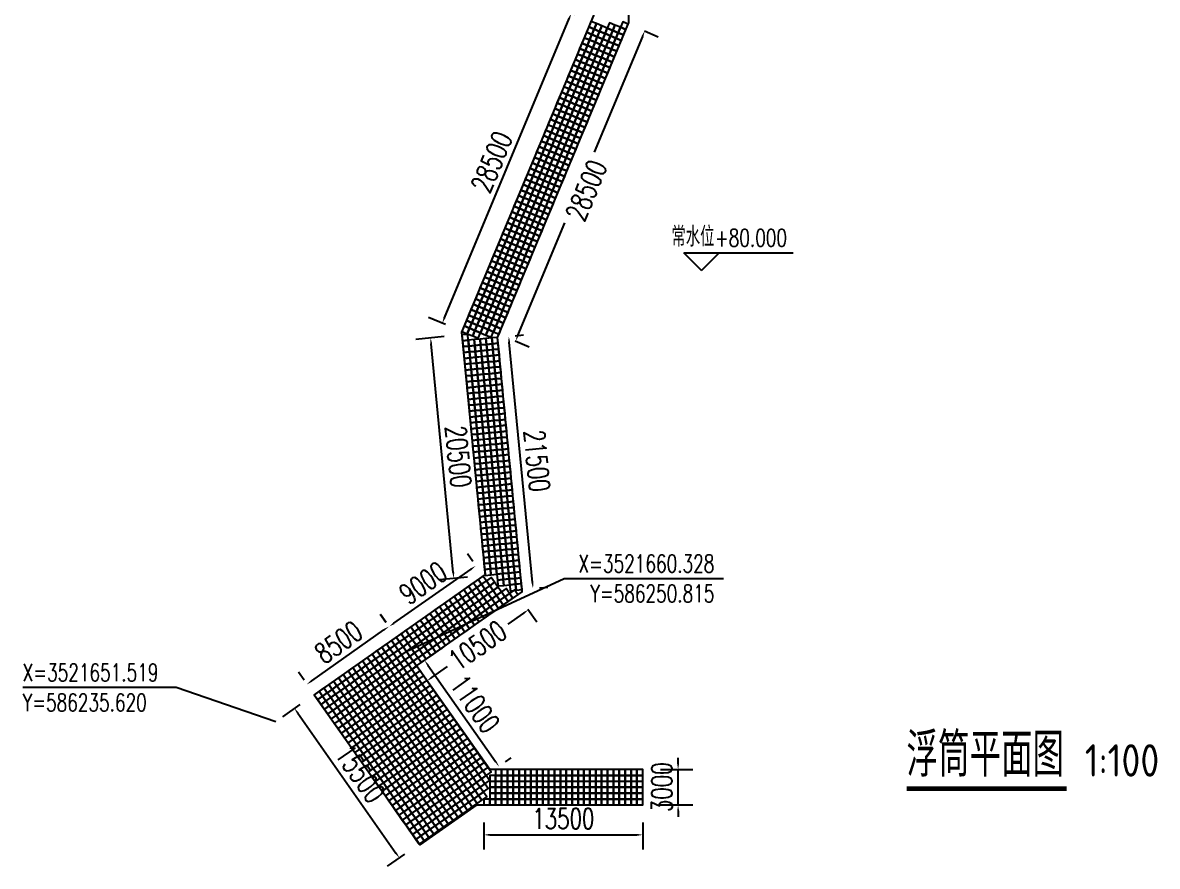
# Model space of a CAD drawing. Extents: x 833816 to 4746262, y -3629782 to -1973088.
# Drawn here: x 882854 to 979136, y -2395739 to -2324144 of the extents above; entities that cross this region are included whole.
import ezdxf

# ---------------------------------------------------------------- set-up
doc = ezdxf.new("R2010")
doc.units = 0
doc.header["$LTSCALE"] = 1000
doc.header["$MEASUREMENT"] = 0
doc.header["$PDMODE"] = 32
for name, color, linetype in [('DIM_COOR', 3, 'Continuous'), ('DIM_ELEV', 3, 'Continuous'), ('DIM_SYMB', 3, 'Continuous'), ('L-TEXT文字标注', 7, 'Continuous'), ('PUB_TEXT', 7, 'Continuous'), ('W-FLOAT_BOWL浮筒', 253, 'Continuous')]:
    doc.layers.add(name, color=color, linetype=linetype)
doc.styles.add('_TCH_DIM', font='SIMPLEX', dxfattribs={"bigfont": 'GBCBIG'})
doc.styles.get("Standard").update_dxf_attribs({"font": 'gbenor.shx', "bigfont": 'gbcbig.shx'})
doc.styles.add('STANDARD_T3', font='simplex.shx', dxfattribs={"width": 0.7, "bigfont": 'gbcbig.shx'})
doc.dimstyles.new('W&&500', dxfattribs={"dimtxt": 1750, "dimasz": 500, "dimexe": 1250, "dimexo": 1500, "dimgap": 500, "dimtad": 1, "dimdec": 0, "dimzin": 0, "dimdsep": 46, "dimtxsty": 'STANDARD_T3', "dimcen": 0.09, "dimclrd": 1, "dimclre": 1, "dimclrt": 7, "dimazin": 2, "dimtfac": 1, "dimtdec": 0, "dimtix": 1, "dimtmove": 2, "dimatfit": 3, "dimfxl": 100, "dimtolj": 1, "dimtzin": 0, "dimarcsym": 0})

# ---------------------------------------------------------------- blocks, each defined once
blk = doc.blocks.new('浮筒')
at = {"layer": 'W-FLOAT_BOWL浮筒'}
blk.add_lwpolyline([(-230, -268), (268, -230), (230, 268), (-268, 230)], close=True, dxfattribs=at)
blk = doc.blocks.new('*U65')
at = {"layer": 'W-FLOAT_BOWL浮筒', "rotation": 355.6724123112058}
blk.add_blockref('浮筒', (0, 0), dxfattribs=at)
blk = doc.blocks.new('*U64')
at = {"layer": 'W-FLOAT_BOWL浮筒', "color": 0, "linetype": 'ByBlock', "lineweight": -2, "transparency": 16777216}
for p in [(0, 0), (0, -500), (0, -1000), (0, -1500), (0, -2000), (0, -2500), (0, -3000), (0, -3500), (0, -4000), (0, -4500), (0, -5000), (0, -5500), (0, -6000), (0, -6500), (0, -7000), (0, -7500), (0, -8000), (0, -8500), (0, -9000), (0, -9500), (0, -10000), (0, -10500), (0, -11000), (0, -11500), (0, -12000), (0, -12500), (0, -13000), (0, -13500), (0, -14000), (0, -14500), (0, -15000), (0, -15500), (0, -16000), (0, -16500), (0, -17000), (0, -17500), (0, -18000), (0, -18500), (0, -19000), (0, -19500), (0, -20000), (0, -20500), (0, -21000), (0, -21500), (0, -22000), (0, -22500), (0, -23000), (0, -23500), (0, -24000), (0, -24500), (0, -25000), (0, -25500), (0, -26000), (0, -26500), (0, -27000), (0, -27500), (0, -28000)]:
    blk.add_blockref('*U65', p, dxfattribs=at)
blk = doc.blocks.new('*U49')
at = {"layer": 'W-FLOAT_BOWL浮筒', "rotation": 355.6724123112058}
blk.add_blockref('浮筒', (0, 0), dxfattribs=at)
blk = doc.blocks.new('*U48')
at = {"layer": 'W-FLOAT_BOWL浮筒', "color": 0, "linetype": 'ByBlock', "lineweight": -2, "transparency": 16777216}
for p in [(0, 0), (0, -500), (0, -1000), (0, -1500), (0, -2000), (0, -2500), (0, -3000), (0, -3500), (0, -4000), (0, -4500), (0, -5000), (0, -5500), (0, -6000), (0, -6500), (0, -7000), (0, -7500), (0, -8000), (0, -8500), (0, -9000), (0, -9500), (0, -10000), (0, -10500), (0, -11000), (0, -11500), (0, -12000), (0, -12500), (0, -13000), (0, -13500), (0, -14000), (0, -14500), (0, -15000), (0, -15500), (0, -16000), (0, -16500), (0, -17000), (0, -17500), (0, -18000), (0, -18500), (0, -19000), (0, -19500), (0, -20000), (0, -20500), (0, -21000), (0, -21500), (0, -22000), (0, -22500), (0, -23000), (0, -23500), (0, -24000), (0, -24500), (0, -25000), (0, -25500), (0, -26000), (0, -26500), (0, -27000), (0, -27500), (0, -28000)]:
    blk.add_blockref('*U49', p, dxfattribs=at)
blk = doc.blocks.new('*U51')
at = {"layer": 'W-FLOAT_BOWL浮筒', "rotation": 355.6724123112058}
blk.add_blockref('浮筒', (0, 0), dxfattribs=at)
blk = doc.blocks.new('*U50')
at = {"layer": 'W-FLOAT_BOWL浮筒', "color": 0, "linetype": 'ByBlock', "lineweight": -2, "transparency": 16777216}
for p in [(0, 0), (0, -500), (0, -1000), (0, -1500), (0, -2000), (0, -2500), (0, -3000), (0, -3500), (0, -4000), (0, -4500), (0, -5000), (0, -5500), (0, -6000), (0, -6500), (0, -7000), (0, -7500), (0, -8000), (0, -8500), (0, -9000), (0, -9500), (0, -10000), (0, -10500), (0, -11000), (0, -11500), (0, -12000), (0, -12500), (0, -13000), (0, -13500), (0, -14000), (0, -14500), (0, -15000), (0, -15500), (0, -16000), (0, -16500), (0, -17000), (0, -17500), (0, -18000), (0, -18500), (0, -19000), (0, -19500), (0, -20000), (0, -20500), (0, -21000), (0, -21500), (0, -22000), (0, -22500), (0, -23000), (0, -23500), (0, -24000), (0, -24500), (0, -25000), (0, -25500), (0, -26000), (0, -26500), (0, -27000), (0, -27500), (0, -28000)]:
    blk.add_blockref('*U51', p, dxfattribs=at)
blk = doc.blocks.new('*U95')
at = {"layer": 'W-FLOAT_BOWL浮筒', "rotation": 355.6724123112058}
blk.add_blockref('浮筒', (0, 0), dxfattribs=at)
blk = doc.blocks.new('*U94')
at = {"layer": 'W-FLOAT_BOWL浮筒', "color": 0, "linetype": 'ByBlock', "lineweight": -2, "transparency": 16777216}
for p in [(0, 0), (0, -500), (0, -1000), (0, -1500), (0, -2000), (0, -2500), (0, -3000), (0, -3500), (0, -4000), (0, -4500), (0, -5000), (0, -5500), (0, -6000), (0, -6500), (0, -7000), (0, -7500), (0, -8000), (0, -8500), (0, -9000), (0, -9500), (0, -10000), (0, -10500), (0, -11000), (0, -11500), (0, -12000), (0, -12500), (0, -13000), (0, -13500), (0, -14000), (0, -14500), (0, -15000), (0, -15500), (0, -16000), (0, -16500), (0, -17000), (0, -17500), (0, -18000), (0, -18500), (0, -19000), (0, -19500), (0, -20000), (0, -20500), (0, -21000), (0, -21500), (0, -22000), (0, -22500), (0, -23000), (0, -23500), (0, -24000), (0, -24500), (0, -25000), (0, -25500), (0, -26000), (0, -26500), (0, -27000), (0, -27500), (0, -28000)]:
    blk.add_blockref('*U95', p, dxfattribs=at)
blk = doc.blocks.new('*U91')
at = {"layer": 'W-FLOAT_BOWL浮筒', "rotation": 355.6724123112058}
blk.add_blockref('浮筒', (0, 0), dxfattribs=at)
blk = doc.blocks.new('*U90')
at = {"layer": 'W-FLOAT_BOWL浮筒', "color": 0, "linetype": 'ByBlock', "lineweight": -2, "transparency": 16777216}
for p in [(0, 0), (0, -500), (0, -1000), (0, -1500), (0, -2000), (0, -2500), (0, -3000), (0, -3500), (0, -4000), (0, -4500), (0, -5000), (0, -5500), (0, -6000), (0, -6500), (0, -7000), (0, -7500), (0, -8000), (0, -8500), (0, -9000), (0, -9500), (0, -10000), (0, -10500), (0, -11000), (0, -11500), (0, -12000), (0, -12500), (0, -13000), (0, -13500), (0, -14000), (0, -14500), (0, -15000), (0, -15500), (0, -16000), (0, -16500), (0, -17000), (0, -17500), (0, -18000), (0, -18500), (0, -19000), (0, -19500), (0, -20000), (0, -20500), (0, -21000), (0, -21500), (0, -22000), (0, -22500), (0, -23000), (0, -23500), (0, -24000), (0, -24500), (0, -25000), (0, -25500), (0, -26000), (0, -26500), (0, -27000), (0, -27500), (0, -28000)]:
    blk.add_blockref('*U91', p, dxfattribs=at)
blk = doc.blocks.new('*U93')
at = {"layer": 'W-FLOAT_BOWL浮筒', "rotation": 355.6724123112058}
blk.add_blockref('浮筒', (0, 0), dxfattribs=at)
blk = doc.blocks.new('*U92')
at = {"layer": 'W-FLOAT_BOWL浮筒', "color": 0, "linetype": 'ByBlock', "lineweight": -2, "transparency": 16777216}
for p in [(0, 0), (0, -500), (0, -1000), (0, -1500), (0, -2000), (0, -2500), (0, -3000), (0, -3500), (0, -4000), (0, -4500), (0, -5000), (0, -5500), (0, -6000), (0, -6500), (0, -7000), (0, -7500), (0, -8000), (0, -8500), (0, -9000), (0, -9500), (0, -10000), (0, -10500), (0, -11000), (0, -11500), (0, -12000), (0, -12500), (0, -13000), (0, -13500), (0, -14000), (0, -14500), (0, -15000), (0, -15500), (0, -16000), (0, -16500), (0, -17000), (0, -17500), (0, -18000), (0, -18500), (0, -19000), (0, -19500), (0, -20000), (0, -20500), (0, -21000), (0, -21500), (0, -22000), (0, -22500), (0, -23000), (0, -23500), (0, -24000), (0, -24500), (0, -25000), (0, -25500), (0, -26000), (0, -26500), (0, -27000), (0, -27500), (0, -28000)]:
    blk.add_blockref('*U93', p, dxfattribs=at)
blk = doc.blocks.new('*U97')
at = {"layer": 'W-FLOAT_BOWL浮筒', "rotation": 355.6724123112058}
blk.add_blockref('浮筒', (0, 0), dxfattribs=at)
blk = doc.blocks.new('*U96')
at = {"layer": 'W-FLOAT_BOWL浮筒', "color": 0, "linetype": 'ByBlock', "lineweight": -2, "transparency": 16777216}
for p in [(0, 0), (0, -500), (0, -1000), (0, -1500), (0, -2000), (0, -2500), (0, -3000), (0, -3500), (0, -4000), (0, -4500), (0, -5000), (0, -5500), (0, -6000), (0, -6500), (0, -7000), (0, -7500), (0, -8000), (0, -8500), (0, -9000), (0, -9500), (0, -10000), (0, -10500), (0, -11000), (0, -11500), (0, -12000), (0, -12500), (0, -13000), (0, -13500), (0, -14000), (0, -14500), (0, -15000), (0, -15500), (0, -16000), (0, -16500), (0, -17000), (0, -17500), (0, -18000), (0, -18500), (0, -19000), (0, -19500), (0, -20000), (0, -20500), (0, -21000)]:
    blk.add_blockref('*U97', p, dxfattribs=at)
blk = doc.blocks.new('*U99')
at = {"layer": 'W-FLOAT_BOWL浮筒', "rotation": 355.6724123112058}
blk.add_blockref('浮筒', (0, 0), dxfattribs=at)
blk = doc.blocks.new('*U98')
at = {"layer": 'W-FLOAT_BOWL浮筒', "color": 0, "linetype": 'ByBlock', "lineweight": -2, "transparency": 16777216}
for p in [(0, 0), (0, -500), (0, -1000), (0, -1500), (0, -2000), (0, -2500), (0, -3000), (0, -3500), (0, -4000), (0, -4500), (0, -5000), (0, -5500), (0, -6000), (0, -6500), (0, -7000), (0, -7500), (0, -8000), (0, -8500), (0, -9000), (0, -9500), (0, -10000), (0, -10500), (0, -11000), (0, -11500), (0, -12000), (0, -12500), (0, -13000), (0, -13500), (0, -14000), (0, -14500), (0, -15000), (0, -15500), (0, -16000), (0, -16500), (0, -17000), (0, -17500), (0, -18000), (0, -18500), (0, -19000), (0, -19500), (0, -20000), (0, -20500), (0, -21000)]:
    blk.add_blockref('*U99', p, dxfattribs=at)
blk = doc.blocks.new('*U109')
at = {"layer": 'W-FLOAT_BOWL浮筒', "rotation": 355.6724123112058}
blk.add_blockref('浮筒', (0, 0), dxfattribs=at)
blk = doc.blocks.new('*U100')
at = {"layer": 'W-FLOAT_BOWL浮筒', "color": 0, "linetype": 'ByBlock', "lineweight": -2, "transparency": 16777216}
for p in [(0, 0), (0, -500), (0, -1000), (0, -1500), (0, -2000), (0, -2500), (0, -3000), (0, -3500), (0, -4000), (0, -4500), (0, -5000), (0, -5500), (0, -6000), (0, -6500), (0, -7000), (0, -7500), (0, -8000), (0, -8500), (0, -9000), (0, -9500), (0, -10000), (0, -10500), (0, -11000), (0, -11500), (0, -12000), (0, -12500), (0, -13000), (0, -13500), (0, -14000), (0, -14500), (0, -15000), (0, -15500), (0, -16000), (0, -16500), (0, -17000), (0, -17500), (0, -18000), (0, -18500), (0, -19000), (0, -19500), (0, -20000), (0, -20500)]:
    blk.add_blockref('*U109', p, dxfattribs=at)
blk = doc.blocks.new('*U111')
at = {"layer": 'W-FLOAT_BOWL浮筒', "rotation": 355.6724123112058}
blk.add_blockref('浮筒', (0, 0), dxfattribs=at)
blk = doc.blocks.new('*U110')
at = {"layer": 'W-FLOAT_BOWL浮筒', "color": 0, "linetype": 'ByBlock', "lineweight": -2, "transparency": 16777216}
for p in [(0, 0), (0, -500), (0, -1000), (0, -1500), (0, -2000), (0, -2500), (0, -3000), (0, -3500), (0, -4000), (0, -4500), (0, -5000), (0, -5500), (0, -6000), (0, -6500), (0, -7000), (0, -7500), (0, -8000), (0, -8500), (0, -9000), (0, -9500), (0, -10000), (0, -10500), (0, -11000), (0, -11500), (0, -12000), (0, -12500), (0, -13000), (0, -13500), (0, -14000), (0, -14500), (0, -15000), (0, -15500), (0, -16000), (0, -16500), (0, -17000), (0, -17500), (0, -18000), (0, -18500), (0, -19000), (0, -19500), (0, -20000), (0, -20500)]:
    blk.add_blockref('*U111', p, dxfattribs=at)
blk = doc.blocks.new('*U113')
at = {"layer": 'W-FLOAT_BOWL浮筒', "rotation": 355.6724123112058}
blk.add_blockref('浮筒', (0, 0), dxfattribs=at)
blk = doc.blocks.new('*U112')
at = {"layer": 'W-FLOAT_BOWL浮筒', "color": 0, "linetype": 'ByBlock', "lineweight": -2, "transparency": 16777216}
for p in [(0, 0), (0, -500), (0, -1000), (0, -1500), (0, -2000), (0, -2500), (0, -3000), (0, -3500), (0, -4000), (0, -4500), (0, -5000), (0, -5500), (0, -6000), (0, -6500), (0, -7000), (0, -7500), (0, -8000), (0, -8500), (0, -9000), (0, -9500), (0, -10000), (0, -10500), (0, -11000), (0, -11500), (0, -12000), (0, -12500), (0, -13000), (0, -13500), (0, -14000), (0, -14500), (0, -15000), (0, -15500), (0, -16000), (0, -16500), (0, -17000), (0, -17500), (0, -18000), (0, -18500), (0, -19000), (0, -19500)]:
    blk.add_blockref('*U113', p, dxfattribs=at)
blk = doc.blocks.new('*U86')
at = {"layer": 'W-FLOAT_BOWL浮筒', "rotation": 355.6724123112058}
blk.add_blockref('浮筒', (0, 0), dxfattribs=at)
blk = doc.blocks.new('*U85')
at = {"layer": 'W-FLOAT_BOWL浮筒', "color": 0, "linetype": 'ByBlock', "lineweight": -2, "transparency": 16777216}
for p in [(0, 0), (0, -500), (0, -1000), (0, -1500), (0, -2000), (0, -2500), (0, -3000), (0, -3500), (0, -4000), (0, -4500), (0, -5000), (0, -5500), (0, -6000), (0, -6500), (0, -7000), (0, -7500), (0, -8000), (0, -8500), (0, -9000), (0, -9500), (0, -10000), (0, -10500), (0, -11000), (0, -11500), (0, -12000), (0, -12500), (0, -13000), (0, -13500), (0, -14000), (0, -14500), (0, -15000), (0, -15500), (0, -16000), (0, -16500), (0, -17000), (0, -17500), (0, -18000), (0, -18500), (0, -19000), (0, -19500), (0, -20000)]:
    blk.add_blockref('*U86', p, dxfattribs=at)
blk = doc.blocks.new('*U88')
at = {"layer": 'W-FLOAT_BOWL浮筒', "rotation": 355.6724123112058}
blk.add_blockref('浮筒', (0, 0), dxfattribs=at)
blk = doc.blocks.new('*U87')
at = {"layer": 'W-FLOAT_BOWL浮筒', "color": 0, "linetype": 'ByBlock', "lineweight": -2, "transparency": 16777216}
for p in [(0, 0), (500, 0), (1000, 0), (1500, 0), (2000, 0), (2500, 0), (3000, 0), (3500, 0), (4000, 0), (4500, 0), (5000, 0), (5500, 0), (6000, 0), (6500, 0), (7000, 0), (7500, 0), (8000, 0), (8500, 0), (9000, 0), (9500, 0), (10000, 0), (10500, 0), (11000, 0), (11500, 0), (12000, 0), (12500, 0), (13000, 0), (13500, 0), (14000, 0), (14500, 0), (15000, 0), (15500, 0), (16000, 0), (16500, 0), (17000, 0)]:
    blk.add_blockref('*U88', p, dxfattribs=at)
blk = doc.blocks.new('*U120')
at = {"layer": 'W-FLOAT_BOWL浮筒', "rotation": 355.6724123112058}
blk.add_blockref('浮筒', (0, 0), dxfattribs=at)
blk = doc.blocks.new('*U89')
at = {"layer": 'W-FLOAT_BOWL浮筒', "color": 0, "linetype": 'ByBlock', "lineweight": -2, "transparency": 16777216}
for p in [(0, 0), (500, 0), (1000, 0), (1500, 0), (2000, 0), (2500, 0), (3000, 0), (3500, 0), (4000, 0), (4500, 0), (5000, 0), (5500, 0), (6000, 0), (6500, 0), (7000, 0), (7500, 0), (8000, 0), (8500, 0), (9000, 0), (9500, 0), (10000, 0), (10500, 0), (11000, 0), (11500, 0), (12000, 0), (12500, 0), (13000, 0), (13500, 0), (14000, 0), (14500, 0), (15000, 0), (15500, 0), (16000, 0), (16500, 0), (17000, 0), (17500, 0)]:
    blk.add_blockref('*U120', p, dxfattribs=at)
blk = doc.blocks.new('*U122')
at = {"layer": 'W-FLOAT_BOWL浮筒', "rotation": 355.6724123112058}
blk.add_blockref('浮筒', (0, 0), dxfattribs=at)
blk = doc.blocks.new('*U121')
at = {"layer": 'W-FLOAT_BOWL浮筒', "color": 0, "linetype": 'ByBlock', "lineweight": -2, "transparency": 16777216}
for p in [(0, 0), (500, 0), (1000, 0), (1500, 0), (2000, 0), (2500, 0), (3000, 0), (3500, 0), (4000, 0), (4500, 0), (5000, 0), (5500, 0), (6000, 0), (6500, 0), (7000, 0), (7500, 0), (8000, 0), (8500, 0), (9000, 0), (9500, 0), (10000, 0), (10500, 0), (11000, 0), (11500, 0), (12000, 0), (12500, 0), (13000, 0), (13500, 0), (14000, 0), (14500, 0), (15000, 0), (15500, 0), (16000, 0), (16500, 0), (17000, 0), (17500, 0)]:
    blk.add_blockref('*U122', p, dxfattribs=at)
blk = doc.blocks.new('*U124')
at = {"layer": 'W-FLOAT_BOWL浮筒', "rotation": 355.6724123112058}
blk.add_blockref('浮筒', (0, 0), dxfattribs=at)
blk = doc.blocks.new('*U123')
at = {"layer": 'W-FLOAT_BOWL浮筒', "color": 0, "linetype": 'ByBlock', "lineweight": -2, "transparency": 16777216}
for p in [(0, 0), (500, 0), (1000, 0), (1500, 0), (2000, 0), (2500, 0), (3000, 0), (3500, 0), (4000, 0), (4500, 0), (5000, 0), (5500, 0), (6000, 0), (6500, 0), (7000, 0), (7500, 0), (8000, 0), (8500, 0), (9000, 0), (9500, 0), (10000, 0), (10500, 0), (11000, 0), (11500, 0), (12000, 0), (12500, 0), (13000, 0), (13500, 0), (14000, 0), (14500, 0), (15000, 0), (15500, 0), (16000, 0), (16500, 0), (17000, 0), (17500, 0)]:
    blk.add_blockref('*U124', p, dxfattribs=at)
blk = doc.blocks.new('*U115')
at = {"layer": 'W-FLOAT_BOWL浮筒', "rotation": 355.6724123112058}
blk.add_blockref('浮筒', (0, 0), dxfattribs=at)
blk = doc.blocks.new('*U114')
at = {"layer": 'W-FLOAT_BOWL浮筒', "color": 0, "linetype": 'ByBlock', "lineweight": -2, "transparency": 16777216}
for p in [(0, 0), (500, 0), (1000, 0), (1500, 0), (2000, 0), (2500, 0), (3000, 0), (3500, 0), (4000, 0), (4500, 0), (5000, 0), (5500, 0), (6000, 0), (6500, 0), (7000, 0), (7500, 0), (8000, 0), (8500, 0), (9000, 0), (9500, 0), (10000, 0), (10500, 0), (11000, 0), (11500, 0), (12000, 0), (12500, 0), (13000, 0), (13500, 0), (14000, 0), (14500, 0), (15000, 0), (15500, 0), (16000, 0), (16500, 0), (17000, 0), (17500, 0), (18000, 0)]:
    blk.add_blockref('*U115', p, dxfattribs=at)
blk = doc.blocks.new('*U117')
at = {"layer": 'W-FLOAT_BOWL浮筒', "rotation": 355.6724123112058}
blk.add_blockref('浮筒', (0, 0), dxfattribs=at)
blk = doc.blocks.new('*U116')
at = {"layer": 'W-FLOAT_BOWL浮筒', "color": 0, "linetype": 'ByBlock', "lineweight": -2, "transparency": 16777216}
for p in [(0, 0), (500, 0), (1000, 0), (1500, 0), (2000, 0), (2500, 0), (3000, 0), (3500, 0), (4000, 0), (4500, 0), (5000, 0), (5500, 0), (6000, 0), (6500, 0), (7000, 0), (7500, 0), (8000, 0), (8500, 0), (9000, 0), (9500, 0), (10000, 0), (10500, 0), (11000, 0), (11500, 0), (12000, 0), (12500, 0), (13000, 0), (13500, 0), (14000, 0), (14500, 0), (15000, 0), (15500, 0), (16000, 0), (16500, 0), (17000, 0), (17500, 0), (18000, 0), (18500, 0)]:
    blk.add_blockref('*U117', p, dxfattribs=at)
blk = doc.blocks.new('*U119')
at = {"layer": 'W-FLOAT_BOWL浮筒', "rotation": 355.6724123112058}
blk.add_blockref('浮筒', (0, 0), dxfattribs=at)
blk = doc.blocks.new('*U118')
at = {"layer": 'W-FLOAT_BOWL浮筒', "color": 0, "linetype": 'ByBlock', "lineweight": -2, "transparency": 16777216}
for p in [(0, 0), (500, 0), (1000, 0), (1500, 0), (2000, 0), (2500, 0), (3000, 0), (3500, 0), (4000, 0), (4500, 0), (5000, 0), (5500, 0), (6000, 0), (6500, 0), (7000, 0), (7500, 0), (8000, 0), (0, -500), (0, -1000), (500, -500), (500, -1000), (1000, -500), (1000, -1000), (1500, -500), (1500, -1000), (2000, -500), (2000, -1000), (2500, -500), (2500, -1000), (3000, -500), (3000, -1000), (3500, -500), (3500, -1000), (4000, -500), (4000, -1000), (4500, -500), (4500, -1000), (5000, -500), (5000, -1000), (5500, -500), (5500, -1000), (6000, -500), (6000, -1000), (6500, -500), (6500, -1000), (7000, -500), (7000, -1000), (7500, -500), (7500, -1000), (8000, -500), (8000, -1000), (0, -1500), (0, -2000), (500, -1500), (500, -2000), (1000, -1500), (1000, -2000), (1500, -1500), (1500, -2000), (2000, -1500), (2000, -2000), (2500, -1500), (2500, -2000), (3000, -1500), (3000, -2000), (3500, -1500), (3500, -2000), (4000, -1500), (4000, -2000), (4500, -1500), (4500, -2000), (5000, -1500), (5000, -2000), (5500, -1500), (5500, -2000), (6000, -1500), (6000, -2000), (6500, -1500), (6500, -2000), (7000, -1500), (7000, -2000), (7500, -1500), (7500, -2000), (8000, -1500), (8000, -2000), (0, -2500), (0, -3000), (500, -2500), (500, -3000), (1000, -2500), (1000, -3000), (1500, -2500), (1500, -3000), (2000, -2500), (2000, -3000), (2500, -2500), (2500, -3000), (3000, -2500), (3000, -3000), (3500, -2500), (3500, -3000), (4000, -2500), (4000, -3000), (4500, -2500), (4500, -3000), (5000, -2500), (5000, -3000), (5500, -2500), (5500, -3000), (6000, -2500), (6000, -3000), (6500, -2500), (6500, -3000), (7000, -2500), (7000, -3000), (7500, -2500), (7500, -3000), (8000, -2500), (8000, -3000), (0, -3500), (0, -4000), (500, -3500), (500, -4000), (1000, -3500), (1000, -4000), (1500, -3500), (1500, -4000), (2000, -3500), (2000, -4000), (2500, -3500), (2500, -4000), (3000, -3500), (3000, -4000), (3500, -3500), (3500, -4000), (4000, -3500), (4000, -4000), (4500, -3500), (4500, -4000), (5000, -3500), (5000, -4000), (5500, -3500), (5500, -4000), (6000, -3500), (6000, -4000), (6500, -3500), (6500, -4000), (7000, -3500), (7000, -4000), (7500, -3500), (7500, -4000), (8000, -3500), (8000, -4000), (0, -4500), (0, -5000), (500, -4500), (500, -5000), (1000, -4500), (1000, -5000), (1500, -4500), (1500, -5000), (2000, -4500), (2000, -5000), (2500, -4500), (2500, -5000), (3000, -4500), (3000, -5000), (3500, -4500), (3500, -5000), (4000, -4500), (4000, -5000), (4500, -4500), (4500, -5000), (5000, -4500), (5000, -5000), (5500, -4500), (5500, -5000), (6000, -4500), (6000, -5000), (6500, -4500), (6500, -5000), (7000, -4500), (7000, -5000), (7500, -4500), (7500, -5000), (8000, -4500), (8000, -5000), (0, -5500), (0, -6000), (500, -5500), (500, -6000), (1000, -5500), (1000, -6000), (1500, -5500), (1500, -6000), (2000, -5500), (2000, -6000), (2500, -5500), (2500, -6000), (3000, -5500), (3000, -6000), (3500, -5500), (3500, -6000), (4000, -5500), (4000, -6000), (4500, -5500), (4500, -6000), (5000, -5500), (5000, -6000), (5500, -5500), (5500, -6000), (6000, -5500), (6000, -6000), (6500, -5500), (6500, -6000), (7000, -5500), (7000, -6000), (7500, -5500), (7500, -6000), (8000, -5500), (8000, -6000), (0, -6500), (0, -7000), (500, -6500), (500, -7000), (1000, -6500), (1000, -7000), (1500, -6500), (1500, -7000), (2000, -6500), (2000, -7000), (2500, -6500), (2500, -7000), (3000, -6500), (3000, -7000), (3500, -6500), (3500, -7000), (4000, -6500), (4000, -7000), (4500, -6500), (4500, -7000), (5000, -6500), (5000, -7000), (5500, -6500), (5500, -7000), (6000, -6500), (6000, -7000), (6500, -6500), (6500, -7000), (7000, -6500), (7000, -7000), (7500, -6500), (7500, -7000), (8000, -6500), (8000, -7000), (0, -7500), (500, -7500), (1000, -7500), (1500, -7500), (2000, -7500), (2500, -7500), (3000, -7500), (3500, -7500), (4000, -7500), (4500, -7500), (5000, -7500), (5500, -7500), (6000, -7500), (6500, -7500), (7000, -7500), (7500, -7500), (8000, -7500), (0, -8000), (0, -8500), (500, -8000), (500, -8500), (1000, -8000), (1000, -8500), (1500, -8000), (1500, -8500), (2000, -8000), (2000, -8500), (2500, -8000), (2500, -8500), (3000, -8000), (3000, -8500), (3500, -8000), (3500, -8500), (4000, -8000), (4000, -8500), (4500, -8000), (4500, -8500), (5000, -8000), (5000, -8500), (5500, -8000), (5500, -8500), (6000, -8000), (6000, -8500), (6500, -8000), (6500, -8500), (7000, -8000), (7000, -8500), (7500, -8000), (7500, -8500), (8000, -8000), (8000, -8500), (0, -9000), (0, -9500), (500, -9000), (500, -9500), (1000, -9000), (1000, -9500), (1500, -9000), (1500, -9500), (2000, -9000), (2000, -9500), (2500, -9000), (2500, -9500), (3000, -9000), (3000, -9500), (3500, -9000), (3500, -9500), (4000, -9000), (4000, -9500), (4500, -9000), (4500, -9500), (5000, -9000), (5000, -9500), (5500, -9000), (5500, -9500), (6000, -9000), (6000, -9500), (6500, -9000), (6500, -9500), (7000, -9000), (7000, -9500), (7500, -9000), (7500, -9500), (8000, -9000), (8000, -9500)]:
    blk.add_blockref('*U119', p, dxfattribs=at)
blk = doc.blocks.new('*U140')
at = {"layer": 'W-FLOAT_BOWL浮筒', "rotation": 355.6724123112058}
blk.add_blockref('浮筒', (0, 0), dxfattribs=at)
blk = doc.blocks.new('*U139')
at = {"layer": 'W-FLOAT_BOWL浮筒', "color": 0, "linetype": 'ByBlock', "lineweight": -2, "transparency": 16777216}
for p in [(-12000, 0), (-11500, 0), (-11000, 0), (-10500, 0), (-10000, 0), (-9500, 0), (-9000, 0), (-8500, 0), (-8000, 0), (-7500, 0), (-7000, 0), (-6500, 0), (-6000, 0), (-5500, 0), (-5000, 0), (-4500, 0), (-4000, 0), (-3500, 0), (-3000, 0), (-2500, 0), (-2000, 0), (-1500, 0), (-1000, 0), (-500, 0), (0, 0)]:
    blk.add_blockref('*U140', p, dxfattribs=at)
blk = doc.blocks.new('*U126')
at = {"layer": 'W-FLOAT_BOWL浮筒', "rotation": 355.6724123112058}
blk.add_blockref('浮筒', (0, 0), dxfattribs=at)
blk = doc.blocks.new('*U125')
at = {"layer": 'W-FLOAT_BOWL浮筒', "color": 0, "linetype": 'ByBlock', "lineweight": -2, "transparency": 16777216}
for p in [(-12500, 0), (-12000, 0), (-11500, 0), (-11000, 0), (-10500, 0), (-10000, 0), (-9500, 0), (-9000, 0), (-8500, 0), (-8000, 0), (-7500, 0), (-7000, 0), (-6500, 0), (-6000, 0), (-5500, 0), (-5000, 0), (-4500, 0), (-4000, 0), (-3500, 0), (-3000, 0), (-2500, 0), (-2000, 0), (-1500, 0), (-1000, 0), (-500, 0), (0, 0)]:
    blk.add_blockref('*U126', p, dxfattribs=at)
blk = doc.blocks.new('*U128')
at = {"layer": 'W-FLOAT_BOWL浮筒', "rotation": 355.6724123112058}
blk.add_blockref('浮筒', (0, 0), dxfattribs=at)
blk = doc.blocks.new('*U127')
at = {"layer": 'W-FLOAT_BOWL浮筒', "color": 0, "linetype": 'ByBlock', "lineweight": -2, "transparency": 16777216}
for p in [(-12500, 0), (-12000, 0), (-11500, 0), (-11000, 0), (-10500, 0), (-10000, 0), (-9500, 0), (-9000, 0), (-8500, 0), (-8000, 0), (-7500, 0), (-7000, 0), (-6500, 0), (-6000, 0), (-5500, 0), (-5000, 0), (-4500, 0), (-4000, 0), (-3500, 0), (-3000, 0), (-2500, 0), (-2000, 0), (-1500, 0), (-1000, 0), (-500, 0), (0, 0)]:
    blk.add_blockref('*U128', p, dxfattribs=at)
blk = doc.blocks.new('*U130')
at = {"layer": 'W-FLOAT_BOWL浮筒', "rotation": 355.6724123112058}
blk.add_blockref('浮筒', (0, 0), dxfattribs=at)
blk = doc.blocks.new('*U129')
at = {"layer": 'W-FLOAT_BOWL浮筒', "color": 0, "linetype": 'ByBlock', "lineweight": -2, "transparency": 16777216}
for p in [(-12500, 0), (-12000, 0), (-11500, 0), (-11000, 0), (-10500, 0), (-10000, 0), (-9500, 0), (-9000, 0), (-8500, 0), (-8000, 0), (-7500, 0), (-7000, 0), (-6500, 0), (-6000, 0), (-5500, 0), (-5000, 0), (-4500, 0), (-4000, 0), (-3500, 0), (-3000, 0), (-2500, 0), (-2000, 0), (-1500, 0), (-1000, 0), (-500, 0), (0, 0)]:
    blk.add_blockref('*U130', p, dxfattribs=at)
blk = doc.blocks.new('*U132')
at = {"layer": 'W-FLOAT_BOWL浮筒', "rotation": 355.6724123112058}
blk.add_blockref('浮筒', (0, 0), dxfattribs=at)
blk = doc.blocks.new('*U131')
at = {"layer": 'W-FLOAT_BOWL浮筒', "color": 0, "linetype": 'ByBlock', "lineweight": -2, "transparency": 16777216}
for p in [(-12500, 0), (-12000, 0), (-11500, 0), (-11000, 0), (-10500, 0), (-10000, 0), (-9500, 0), (-9000, 0), (-8500, 0), (-8000, 0), (-7500, 0), (-7000, 0), (-6500, 0), (-6000, 0), (-5500, 0), (-5000, 0), (-4500, 0), (-4000, 0), (-3500, 0), (-3000, 0), (-2500, 0), (-2000, 0), (-1500, 0), (-1000, 0), (-500, 0), (0, 0)]:
    blk.add_blockref('*U132', p, dxfattribs=at)
blk = doc.blocks.new('*U102')
at = {"layer": 'W-FLOAT_BOWL浮筒', "rotation": 355.6724123112058}
blk.add_blockref('浮筒', (0, 0), dxfattribs=at)
blk = doc.blocks.new('*U101')
at = {"layer": 'W-FLOAT_BOWL浮筒', "color": 0, "linetype": 'ByBlock', "lineweight": -2, "transparency": 16777216}
for p in [(-13000, 0), (-12500, 0), (-12000, 0), (-11500, 0), (-11000, 0), (-10500, 0), (-10000, 0), (-9500, 0), (-9000, 0), (-8500, 0), (-8000, 0), (-7500, 0), (-7000, 0), (-6500, 0), (-6000, 0), (-5500, 0), (-5000, 0), (-4500, 0), (-4000, 0), (-3500, 0), (-3000, 0), (-2500, 0), (-2000, 0), (-1500, 0), (-1000, 0), (-500, 0), (0, 0)]:
    blk.add_blockref('*U102', p, dxfattribs=at)
blk = doc.blocks.new('*U104')
at = {"layer": 'W-FLOAT_BOWL浮筒', "rotation": 355.6724123112058}
blk.add_blockref('浮筒', (0, 0), dxfattribs=at)
blk = doc.blocks.new('*U103')
at = {"layer": 'W-FLOAT_BOWL浮筒', "color": 0, "linetype": 'ByBlock', "lineweight": -2, "transparency": 16777216}
for p in [(0, 0), (500, 0), (1000, 0), (1500, 0), (2000, 0), (2500, 0), (3000, 0), (3500, 0), (4000, 0), (4500, 0), (5000, 0), (5500, 0), (6000, 0), (6500, 0), (7000, 0), (7500, 0), (8000, 0)]:
    blk.add_blockref('*U104', p, dxfattribs=at)
blk = doc.blocks.new('*U106')
at = {"layer": 'W-FLOAT_BOWL浮筒', "rotation": 355.6724123112058}
blk.add_blockref('浮筒', (0, 0), dxfattribs=at)
blk = doc.blocks.new('*U105')
at = {"layer": 'W-FLOAT_BOWL浮筒', "color": 0, "linetype": 'ByBlock', "lineweight": -2, "transparency": 16777216}
for p in [(0, 0), (500, 0), (1000, 0), (1500, 0), (2000, 0), (2500, 0), (3000, 0), (3500, 0), (4000, 0), (4500, 0), (5000, 0), (5500, 0), (6000, 0), (6500, 0), (7000, 0), (7500, 0), (8000, 0)]:
    blk.add_blockref('*U106', p, dxfattribs=at)
blk = doc.blocks.new('*U108')
at = {"layer": 'W-FLOAT_BOWL浮筒', "rotation": 355.6724123112058}
blk.add_blockref('浮筒', (0, 0), dxfattribs=at)
blk = doc.blocks.new('*U107')
at = {"layer": 'W-FLOAT_BOWL浮筒', "color": 0, "linetype": 'ByBlock', "lineweight": -2, "transparency": 16777216}
for p in [(0, 0), (500, 0), (1000, 0), (1500, 0), (2000, 0), (2500, 0), (3000, 0), (3500, 0), (4000, 0), (4500, 0), (5000, 0), (5500, 0), (6000, 0), (6500, 0), (7000, 0), (7500, 0)]:
    blk.add_blockref('*U108', p, dxfattribs=at)
blk = doc.blocks.new('*U134')
at = {"layer": 'W-FLOAT_BOWL浮筒', "rotation": 355.6724123112058}
blk.add_blockref('浮筒', (0, 0), dxfattribs=at)
blk = doc.blocks.new('*U133')
at = {"layer": 'W-FLOAT_BOWL浮筒', "color": 0, "linetype": 'ByBlock', "lineweight": -2, "transparency": 16777216}
for p in [(0, 0), (500, 0), (1000, 0), (1500, 0), (2000, 0), (2500, 0), (3000, 0), (3500, 0), (4000, 0), (4500, 0), (5000, 0), (5500, 0), (6000, 0), (6500, 0), (7000, 0)]:
    blk.add_blockref('*U134', p, dxfattribs=at)
blk = doc.blocks.new('*U136')
at = {"layer": 'W-FLOAT_BOWL浮筒', "rotation": 355.6724123112058}
blk.add_blockref('浮筒', (0, 0), dxfattribs=at)
blk = doc.blocks.new('*U135')
at = {"layer": 'W-FLOAT_BOWL浮筒', "color": 0, "linetype": 'ByBlock', "lineweight": -2, "transparency": 16777216}
for p in [(0, 0), (500, 0), (1000, 0), (1500, 0), (2000, 0), (2500, 0), (3000, 0), (3500, 0), (4000, 0), (4500, 0), (5000, 0), (5500, 0), (6000, 0), (6500, 0)]:
    blk.add_blockref('*U136', p, dxfattribs=at)
blk = doc.blocks.new('浮筒平面图')
at = {"layer": 'W-FLOAT_BOWL浮筒'}
for name, p, rotation in [('*U92', (-4271, 66166), 337.3906525854106), ('*U64', (-1579, 66128), 337.3906525854106), ('*U90', (-3809, 65974), 337.3906525854106), ('*U94', (-3348, 65781), 337.3906525854106), ('*U50', (-2694, 66051), 337.3906525854106), ('*U48', (-2233, 65858), 337.3906525854106), ('*U85', (-15085, 39662), 5.513579165945545), ('*U112', (-14539, 39212), 5.513579165945545), ('*U110', (-14041, 39260), 5.513579165945545), ('*U100', (-13543, 39308), 5.513579165945545), ('*U98', (-13046, 39356), 5.513579165945545), ('*U96', (-12548, 39405), 5.513579165945545), ('*U87', (-27535, 9291), 35.12477620661344), ('*U89', (-27247, 8882), 35.12477620661344), ('*U121', (-26959, 8473), 35.12477620661344), ('*U123', (-26672, 8064), 35.12477620661344), ('*U114', (-26384, 7655), 35.12477620661344), ('*U116', (-26096, 7246), 35.12477620661344), ('*U118', (-25809, 6837), 35.05408130004237), ('*U103', (-20065, -1349), 35.05408130004237), ('*U105', (-19778, -1759), 35.05408130004237), ('*U107', (-19491, -2168), 35.05408130004237), ('*U133', (-19204, -2577), 35.05408130004237), ('*U135', (-18917, -2987), 35.05408130004237)]:
    blk.add_blockref(name, p, dxfattribs=dict(at, rotation=rotation))
for name, p in [('*U139', (-250, 2750)), ('*U125', (-250, 2250)), ('*U127', (-250, 1750)), ('*U129', (-250, 1250)), ('*U131', (-250, 750)), ('*U101', (-250, 250))]:
    blk.add_blockref(name, p, dxfattribs=at)
blk = doc.blocks.new('*D766')
at = {"color": 1, "lineweight": -2, "transparency": 16777216}
for p, q in [((921983, -2392027), (921983, -2394320)), ((935483, -2392027), (935483, -2394320)), ((922483, -2393070), (934983, -2393070))]:
    blk.add_line(p, q, dxfattribs=at)
at = {"color": 1, "transparency": 16777216}
for points in [[(922483, -2392986), (922483, -2393153), (921983, -2393070)], [(934983, -2392986), (934983, -2393153), (935483, -2393070)]]:
    blk.add_solid(points, dxfattribs=at)
at = {"layer": 'Defpoints', "color": 0, "transparency": 16777216}
for p in [(921983, -2390527), (935483, -2390527), (935483, -2393070)]:
    blk.add_point(p, dxfattribs=at)
at = {"color": 7, "transparency": 16777216, "insert": (928733, -2391695), "char_height": 1750, "attachment_point": 5, "style": 'STANDARD_T3'}
blk.add_mtext('\\A1;13500', dxfattribs=at)
blk = doc.blocks.new('*D767')
at = {"color": 1, "lineweight": -2, "transparency": 16777216}
for p, q in [((938472, -2387027), (938472, -2386527)), ((936983, -2387527), (939722, -2387527)), ((938472, -2390527), (938472, -2387527)), ((936983, -2390527), (939722, -2390527)), ((938472, -2391027), (938472, -2391527))]:
    blk.add_line(p, q, dxfattribs=at)
at = {"color": 1, "transparency": 16777216}
for points in [[(938388, -2387027), (938555, -2387027), (938472, -2387527)], [(938388, -2391027), (938555, -2391027), (938472, -2390527)]]:
    blk.add_solid(points, dxfattribs=at)
at = {"layer": 'Defpoints', "color": 0, "transparency": 16777216}
for p in [(935483, -2387527), (938472, -2387527), (935483, -2390527)]:
    blk.add_point(p, dxfattribs=at)
at = {"color": 7, "transparency": 16777216, "insert": (937097, -2389027), "char_height": 1750, "attachment_point": 5, "rotation": 90, "style": 'STANDARD_T3'}
blk.add_mtext('\\A1;3000', dxfattribs=at)
blk = doc.blocks.new('*D768')
at = {"color": 1, "lineweight": -2, "transparency": 16777216}
for p, q in [((921058, -2369874), (920591, -2369209)), ((914350, -2375114), (920899, -2370519)), ((913690, -2375043), (913223, -2374378))]:
    blk.add_line(p, q, dxfattribs=at)
at = {"color": 1, "transparency": 16777216}
for points in [[(920851, -2370451), (920947, -2370587), (921309, -2370232)], [(914303, -2375046), (914398, -2375182), (913941, -2375401)]]:
    blk.add_solid(points, dxfattribs=at)
at = {"layer": 'Defpoints', "color": 0, "transparency": 16777216}
for p in [(921309, -2370232), (921919, -2371102), (914552, -2376271)]:
    blk.add_point(p, dxfattribs=at)
at = {"color": 7, "transparency": 16777216, "insert": (916835, -2371691), "char_height": 1750, "attachment_point": 5, "rotation": 35.05408, "style": 'STANDARD_T3'}
blk.add_mtext('\\A1;9000', dxfattribs=at)
blk = doc.blocks.new('*D165')
at = {"color": 1, "lineweight": -2, "transparency": 16777216}
for p, q in [((913681, -2375050), (913201, -2374371)), ((907385, -2380004), (913513, -2375680)), ((906735, -2379950), (906256, -2379271))]:
    blk.add_line(p, q, dxfattribs=at)
at = {"color": 1, "transparency": 16777216}
for points in [[(913465, -2375612), (913561, -2375748), (913922, -2375392)], [(907337, -2379936), (907433, -2380072), (906976, -2380292)]]:
    blk.add_solid(points, dxfattribs=at)
at = {"layer": 'Defpoints', "color": 0, "transparency": 16777216}
for p in [(913922, -2375392), (914545, -2376276), (907600, -2381176)]:
    blk.add_point(p, dxfattribs=at)
at = {"color": 7, "transparency": 16777216, "insert": (909657, -2376718), "char_height": 1750, "attachment_point": 5, "rotation": 35.20142, "style": 'STANDARD_T3'}
blk.add_mtext('\\A1;8500', dxfattribs=at)
blk = doc.blocks.new('*D29')
at = {"color": 1, "lineweight": -2, "transparency": 16777216}
for p, q in [((924653, -2350706), (925339, -2350639)), ((926112, -2371662), (924143, -2351257)), ((926718, -2372106), (927405, -2372040))]:
    blk.add_line(p, q, dxfattribs=at)
at = {"color": 1, "transparency": 16777216}
for points in [[(924226, -2351249), (924060, -2351265), (924095, -2350759)], [(926195, -2371654), (926029, -2371670), (926160, -2372160)]]:
    blk.add_solid(points, dxfattribs=at)
at = {"layer": 'Defpoints', "color": 0, "transparency": 16777216}
for p in [(923160, -2350850), (924095, -2350759), (925225, -2372250)]:
    blk.add_point(p, dxfattribs=at)
at = {"color": 7, "transparency": 16777216, "insert": (926496, -2361328), "char_height": 1750, "attachment_point": 5, "rotation": 275.51358, "style": 'STANDARD_T3'}
blk.add_mtext('\\A1;21500', dxfattribs=at)
blk = doc.blocks.new('*D769')
at = {"color": 1, "lineweight": -2, "transparency": 16777216}
for p, q in [((935616, -2324841), (936792, -2325331)), ((935446, -2325312), (931351, -2335145)), ((924874, -2350699), (928859, -2341130)), ((924659, -2351151), (925836, -2351641))]:
    blk.add_line(p, q, dxfattribs=at)
at = {"color": 1, "transparency": 16777216}
for points in [[(935369, -2325280), (935523, -2325344), (935638, -2324851)], [(924797, -2350667), (924951, -2350731), (924682, -2351160)]]:
    blk.add_solid(points, dxfattribs=at)
at = {"layer": 'Defpoints', "color": 0, "transparency": 16777216}
for p in [(934231, -2324265), (935638, -2324851), (923274, -2350574)]:
    blk.add_point(p, dxfattribs=at)
at = {"color": 7, "transparency": 16777216, "insert": (930690, -2338381), "char_height": 1750, "attachment_point": 5, "rotation": 67.39065, "style": 'STANDARD_T3'}
blk.add_mtext('\\A1;28500', dxfattribs=at)
blk = doc.blocks.new('*D776')
at = {"color": 1, "lineweight": -2, "transparency": 16777216}
for p, q in [((925354, -2374256), (924024, -2375190)), ((925732, -2373924), (926481, -2374993)), ((917577, -2379713), (918907, -2378779)), ((917136, -2379955), (917886, -2381023))]:
    blk.add_line(p, q, dxfattribs=at)
at = {"color": 1, "transparency": 16777216}
for points in [[(925306, -2374188), (925402, -2374325), (925763, -2373969)], [(917529, -2379645), (917625, -2379781), (917168, -2380000)]]:
    blk.add_solid(points, dxfattribs=at)
at = {"layer": 'Defpoints', "color": 0, "transparency": 16777216}
for p in [(924870, -2372697), (925763, -2373969), (916275, -2378727)]:
    blk.add_point(p, dxfattribs=at)
at = {"color": 7, "transparency": 16777216, "insert": (921465, -2376985), "char_height": 1750, "attachment_point": 5, "rotation": 35.05408, "style": 'STANDARD_T3'}
blk.add_mtext('\\A1;10500', dxfattribs=at)
blk = doc.blocks.new('*D777')
at = {"color": 1, "lineweight": -2, "transparency": 16777216}
for p, q in [((917503, -2377866), (917977, -2377533)), ((917241, -2378660), (922984, -2386847)), ((923821, -2386870), (924295, -2386538))]:
    blk.add_line(p, q, dxfattribs=at)
at = {"color": 1, "transparency": 16777216}
for points in [[(917309, -2378613), (917172, -2378708), (916953, -2378251)], [(923052, -2386799), (922916, -2386894), (923271, -2387256)]]:
    blk.add_solid(points, dxfattribs=at)
at = {"layer": 'Defpoints', "color": 0, "transparency": 16777216}
for p in [(916275, -2378727), (922593, -2387732), (923271, -2387256)]:
    blk.add_point(p, dxfattribs=at)
at = {"color": 7, "transparency": 16777216, "insert": (921238, -2381964), "char_height": 1750, "attachment_point": 5, "rotation": 305.05408, "style": 'STANDARD_T3'}
blk.add_mtext('\\A1;11000', dxfattribs=at)
blk = doc.blocks.new('*D778')
at = {"color": 1, "lineweight": -2, "transparency": 16777216}
for p, q in [((906366, -2382015), (904890, -2383051)), ((906200, -2382742), (914528, -2394612)), ((915268, -2394703), (913792, -2395739))]:
    blk.add_line(p, q, dxfattribs=at)
at = {"color": 1, "transparency": 16777216}
for points in [[(906268, -2382694), (906132, -2382790), (905913, -2382333)], [(914596, -2394564), (914460, -2394660), (914815, -2395021)]]:
    blk.add_solid(points, dxfattribs=at)
at = {"layer": 'Defpoints', "color": 0, "transparency": 16777216}
for p in [(907594, -2381153), (916496, -2393842), (914815, -2395021)]:
    blk.add_point(p, dxfattribs=at)
at = {"color": 7, "transparency": 16777216, "insert": (911490, -2387887), "char_height": 1750, "attachment_point": 5, "rotation": 305.05408, "style": 'STANDARD_T3'}
blk.add_mtext('\\A1;15500', dxfattribs=at)
blk = doc.blocks.new('*D779')
at = {"color": 1, "lineweight": -2, "transparency": 16777216}
for p, q in [((918632, -2350784), (916227, -2351017)), ((919393, -2370804), (917519, -2351394)), ((920602, -2371190), (918197, -2371422))]:
    blk.add_line(p, q, dxfattribs=at)
at = {"color": 1, "transparency": 16777216}
for points in [[(917602, -2351386), (917437, -2351402), (917471, -2350896)], [(919476, -2370796), (919310, -2370812), (919441, -2371302)]]:
    blk.add_solid(points, dxfattribs=at)
at = {"layer": 'Defpoints', "color": 0, "transparency": 16777216}
for p in [(917471, -2350896), (920126, -2350640), (922095, -2371045)]:
    blk.add_point(p, dxfattribs=at)
at = {"color": 7, "transparency": 16777216, "insert": (919825, -2360967), "char_height": 1750, "attachment_point": 5, "rotation": 275.51358, "style": 'STANDARD_T3'}
blk.add_mtext('\\A1;20500', dxfattribs=at)
blk = doc.blocks.new('*D168')
at = {"color": 1, "lineweight": -2, "transparency": 16777216}
for p, q in [((929692, -2323458), (928257, -2322860)), ((918647, -2349189), (929219, -2323802)), ((918736, -2349767), (917300, -2349170))]:
    blk.add_line(p, q, dxfattribs=at)
at = {"color": 1, "transparency": 16777216}
for points in [[(929142, -2323770), (929296, -2323834), (929411, -2323341)], [(918570, -2349157), (918723, -2349221), (918454, -2349650)]]:
    blk.add_solid(points, dxfattribs=at)
at = {"layer": 'Defpoints', "color": 0, "transparency": 16777216}
for p in [(929411, -2323341), (931077, -2324034), (920120, -2350344)]:
    blk.add_point(p, dxfattribs=at)
at = {"color": 7, "transparency": 16777216, "insert": (922663, -2335967), "char_height": 1750, "attachment_point": 5, "rotation": 67.39065, "style": 'STANDARD_T3'}
blk.add_mtext('\\A1;28500', dxfattribs=at)

msp = doc.modelspace()

# ---------------------------------------------------------------- linework, layer by layer
for points in [[(935540.1, -2233551.4), (935515.7, -2280799.8), (931291.9, -2284775.5), (931290.2, -2323522.8), (920096.5, -2350401.7), (922088.9, -2370983.2), (907599.8, -2381175.7), (916595.3, -2393926.9), (921414.6, -2390527.1), (935482.9, -2390527.1), (935482.9, -2387527.1)], [(935482.9, -2387527.1), (922482.7, -2387527.1), (916274.8, -2378727.2), (925243.2, -2372434.8), (923159.7, -2350849.7), (934290.2, -2324122.6), (934291.9, -2286151.4), (942016.8, -2278734.5), (942026.1, -2260653.3), (938528.8, -2255440.5)]]:
    msp.add_lwpolyline(points)
at = {"layer": 'DIM_COOR', "color": 3}
for p, q in [((915406.9, -2377503.8), (928796.1, -2371317.1)), ((928796.1, -2371317.1), (942326.1, -2371317.1)), ((895889.3, -2380562.8), (882854.3, -2380562.8)), ((904331.3, -2383481.5), (895889.3, -2380562.8))]:
    msp.add_line(p, q, dxfattribs=at)
at = {"layer": 'DIM_ELEV'}
for p, q in [((940444.9, -2345165.8), (938944.9, -2343665.8)), ((938944.9, -2343665.8), (948244.9, -2343665.8)), ((940444.9, -2345165.8), (941944.9, -2343665.8))]:
    msp.add_line(p, q, dxfattribs=at)
at = {"layer": 'DIM_SYMB', "const_width": 385}
msp.add_lwpolyline([(957855.6, -2389144.4), (971445.3, -2389144.4)], dxfattribs=at)

# ---------------------------------------------------------------- block references
at = {"layer": 'L-TEXT文字标注', "color": 2}
msp.add_blockref('浮筒平面图', (935482.9, -2390527.1), dxfattribs=at)

# ---------------------------------------------------------------- texts
at = {"layer": 'PUB_TEXT', "color": 7, "style": '_TCH_DIM'}
msp.add_text('常水位', height=1687.94, dxfattribs=at).set_placement((937908.7, -2343140.8))
at = {"layer": 'PUB_TEXT', "color": 7, "style": '_TCH_DIM', "width": 0.705882}
for s, p in [('+80.000', (941594.9, -2343140.8)), ('X=3521660.328', (930026.1, -2370792.1)), ('Y=586250.815', (931026.1, -2373329.6)), ('X=3521651.519', (882854.3, -2380037.8)), ('Y=586235.620', (882854.3, -2382575.3))]:
    msp.add_text(s, height=1487.5, dxfattribs=at).set_placement(p)
at = {"layer": 'PUB_TEXT', "color": 7}
for s, height, p in [('浮筒平面图', 3713.48, (957855.6, -2388128.7)), ('1:100', 2750, (972985.3, -2388128.7))]:
    msp.add_text(s, height=height, dxfattribs=at).set_placement(p)

# ---------------------------------------------------------------- dimensions: what is measured, and where the dimension line sits
for p1, p2, distance, picture, middle in [((920120.5, -2350344.2), (931077.2, -2324034.5), 1804.9, '*D168', (922663.3, -2335966.8)), ((922095.2, -2371045.4), (920125.5, -2350640.3), 2666.4, '*D779', (919824.9, -2360966.9)), ((925225.4, -2372250.2), (923159.7, -2350849.7), -939.3, '*D29', (926496.1, -2361327.6)), ((914551.7, -2376271.4), (921919.2, -2371102.3), 1063.2, '*D768', (916835.1, -2371690.9)), ((907599.8, -2381175.7), (914545.4, -2376275.8), 1081.6, '*D165', (909656.5, -2376718.4)), ((916274.8, -2378727.2), (922592.6, -2387732), 829, '*D777', (921237.9, -2381963.7)), ((907593.5, -2381153.4), (916496, -2393841.8), -2053.2, '*D778', (911489.6, -2387887.1))]:
    dim = msp.add_aligned_dim(p1=p1, p2=p2, distance=distance, dimstyle='W&&500')
    dim.commit()
    dim.dimension.update_dxf_attribs({"geometry": picture, "text_midpoint": middle})
for base, p1, p2, angle, picture, middle in [((935638.4, -2324850.7), (923274.3, -2350574.4), (934231.1, -2324264.7), 67.390653, '*D769', (930690.4, -2338381.4)), ((925763.1, -2373969.3), (916274.8, -2378727.2), (924870.2, -2372696.6), 35.054081, '*D776', (921465.4, -2376984.6))]:
    dim = msp.add_linear_dim(base=base, p1=p1, p2=p2, angle=angle, dimstyle='W&&500')
    dim.commit()
    dim.dimension.update_dxf_attribs({"geometry": picture, "text_midpoint": middle, "dimtype": 161})
dim = msp.add_linear_dim(base=(938471.7, -2387527.1), p1=(935482.9, -2390527.1), p2=(935482.9, -2387527.1), angle=90, dimstyle='W&&500')
dim.commit()
dim.dimension.update_dxf_attribs({"geometry": '*D767', "text_midpoint": (937096.7, -2389027.1)})
dim = msp.add_linear_dim(base=(935482.9, -2393069.5), p1=(921982.9, -2390527.1), p2=(935482.9, -2390527.1), dimstyle='W&&500')
dim.commit()
dim.dimension.update_dxf_attribs({"geometry": '*D766', "text_midpoint": (928732.9, -2391694.5)})

doc.saveas('drawing.dxf')
